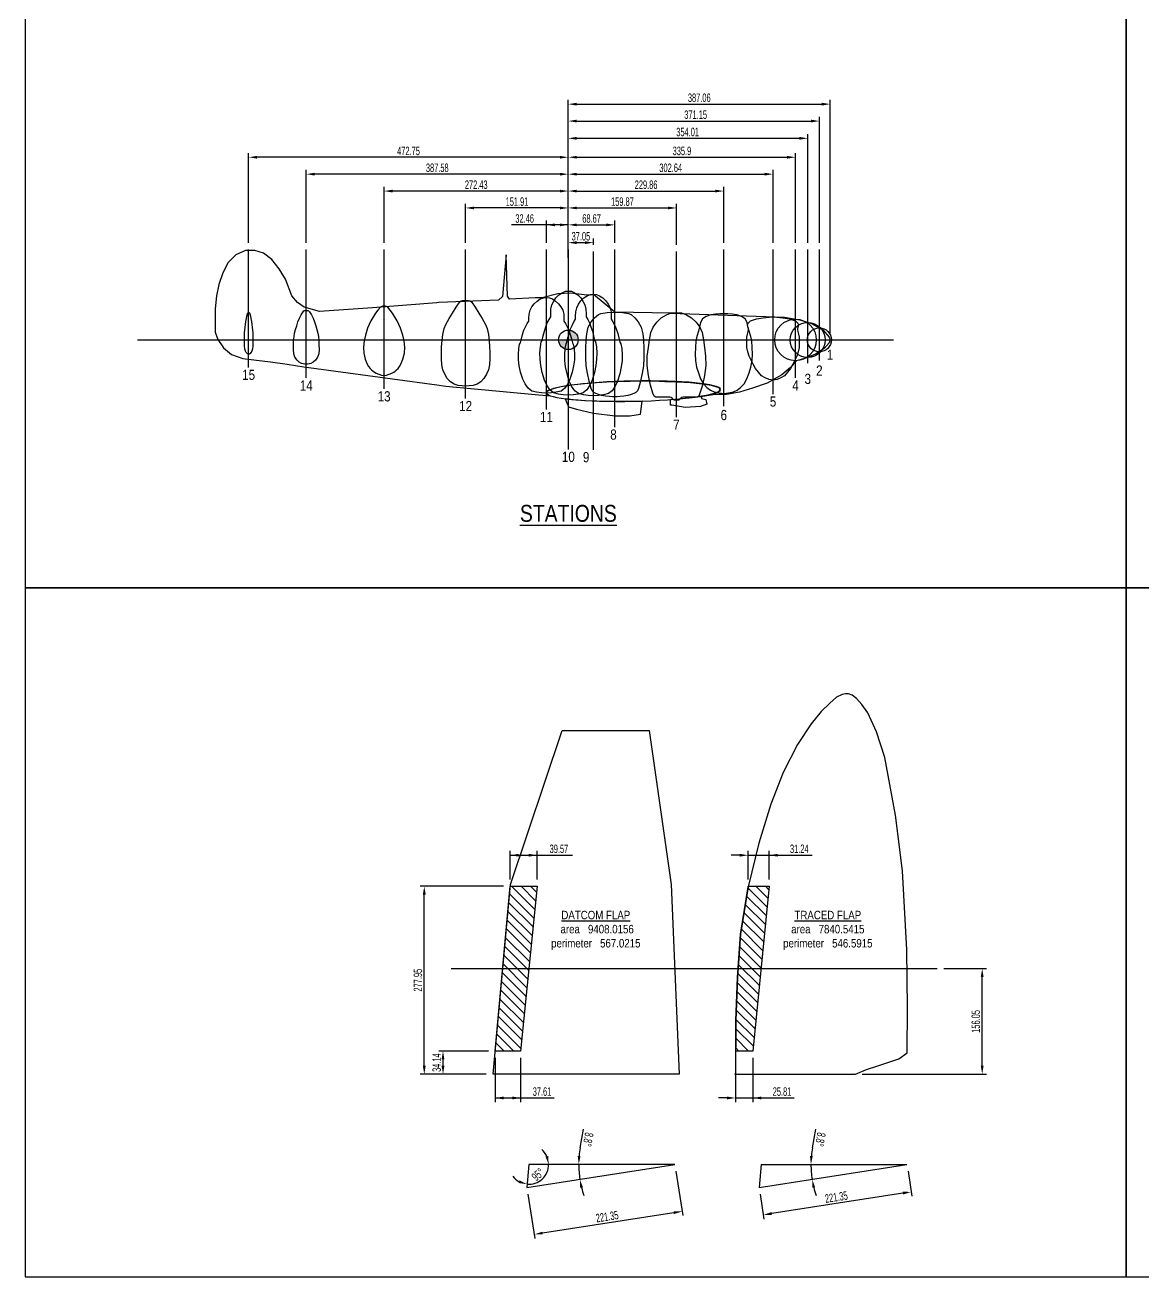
# Model space of a CAD drawing. Header units: centimetres. Extents: x -5325 to 32224, y -11540 to 14619.
# Drawn here: x 21526 to 23179, y 255 to 2107 of the extents above; entities that cross this region are included whole.
import ezdxf

# ---------------------------------------------------------------- set-up
doc = ezdxf.new("R2010")
doc.units = ezdxf.units.CM
doc.header["$PDMODE"] = 3
doc.header["$PDSIZE"] = -5
doc.layers.get('0').update_dxf_attribs({"color": 10})
doc.styles.add('SEACAD_arial_ttf', font='ARIALN.TTF')
doc.styles.get("Standard").update_dxf_attribs({"font": 'ARIALN.TTF', "width": 0.67})
doc.dimstyles.new('ISO-25', dxfattribs={"dimscale": 5, "dimtxt": 2.5, "dimasz": 2.5, "dimexe": 1.25, "dimexo": 2, "dimtad": 1, "dimdsep": 46, "dimtxsty": 'Standard', "dimcen": 2.5, "dimadec": 0, "dimazin": 0, "dimtfac": 1, "dimtmove": 0, "dimatfit": 3, "dimfxl": 1, "dimarcsym": 0})

# ---------------------------------------------------------------- blocks, each defined once
blk = doc.blocks.new('A$C11176508')
at = {"color": 0}
blk.add_lwpolyline([(6314, 2228), (6105, 2233), (5952, 2236), (5796, 2234), (5642, 2231), (5478, 2223), (5335, 2213), (5175, 2197), (5175, 2197), (5223, 2313), (5344, 2348), (5596, 2409), (5914, 2447), (6133, 2447), (6288, 2423)], close=True, dxfattribs=at)
for points in [[(6737, 928), (6737, 928), (8417, 986), (8646, 1027), (8832, 1087), (8988, 1177), (9081, 1285), (9094, 1324), (9082, 1369), (9008, 1450), (8876, 1535), (8743, 1589), (8652, 1619), (8591, 1633), (8508, 1734), (8380, 1842), (8161, 1962), (7946, 2038), (7752, 2099), (7563, 2131), (7393, 2131), (7243, 2154), (7194, 2155), (7192, 2193), (7254, 2203), (7270, 2276), (7178, 2307), (6950, 2322), (6753, 2290), (6735, 2287), (6734, 2205), (6796, 2201), (6913, 2189), (7072, 2171), (7289, 2137), (7401, 2105), (7451, 2084), (7473, 2059), (7453, 2033), (7340, 1997), (7196, 1977), (7031, 1960), (6735, 1943), (6735, 1943), (6735, 1943)], [(3280, 1990), (3280, 1990), (3411, 2007), (4731, 2129), (4731, 2129)], [(4731, 2129), (4731, 2129), (4954, 2149), (4926, 2137), (4911, 2127), (4901, 2119), (4896, 2107), (4898, 2096), (4906, 2085), (4919, 2075), (4957, 2056), (5009, 2038), (5118, 2014), (5275, 1989), (5437, 1970), (5567, 1958), (5793, 1944), (5956, 1937), (6135, 1932), (6284, 1931), (6564, 1934), (6735, 1943), (6735, 1943)], [(1313, 1721), (1313, 1721), (3280, 1990), (3280, 1990)], [(1315, 841), (1315, 841), (1219, 773), (1134, 673), (1039, 424), (947, 273), (840, 133), (716, 39), (587, 0), (447, 2), (307, 64), (193, 178), (114, 334), (55, 505), (20, 674), (0, 865), (0, 1049), (1, 1210), (41, 1317), (124, 1439), (244, 1538), (409, 1598), (614, 1623), (818, 1649), (1067, 1683), (1313, 1721), (1313, 1721)], [(6743, 928), (6737, 928), (5910, 916), (5597, 654), (5554, 664), (5455, 655), (5261, 634), (5068, 642), (4838, 704), (4731, 704), (4731, 704)], [(3280, 774), (3280, 774), (2326, 848), (1541, 904), (1315, 841), (1315, 841)], [(4731, 704), (4731, 704), (4353, 721), (4322, 679), (4303, 67), (4247, 684), (4190, 734), (3307, 772), (3280, 774), (3280, 774)]]:
    blk.add_lwpolyline(points, dxfattribs=at)
blk.add_ellipse((6185, 2082), major_axis=(-1289, 24), ratio=0.116034, dxfattribs=at)
blk = doc.blocks.new('*D9')
at = {"color": 0, "lineweight": -2}
for p, q in [((22296.7, 1785.1), (22296.7, 1817.7)), ((22329.1, 1785.1), (22329.1, 1817.7)), ((22329.1, 1811.5), (22244.9, 1811.5)), ((22316.6, 1811.5), (22309.2, 1811.5))]:
    blk.add_line(p, q, dxfattribs=at)
at = {"color": 0}
for points in [[(22309.2, 1813.5), (22309.2, 1809.4), (22296.7, 1811.5)], [(22316.6, 1809.4), (22316.6, 1813.5), (22329.1, 1811.5)]]:
    blk.add_solid(points, dxfattribs=at)
at = {"layer": 'Defpoints', "color": 0}
for p in [(22296.7, 1811.5), (22296.7, 1775.1), (22329.1, 1775.1)]:
    blk.add_point(p, dxfattribs=at)
at = {"color": 0, "insert": (22264.5, 1820.8), "char_height": 12.5, "attachment_point": 5}
blk.add_mtext('32.46', dxfattribs=at)
blk = doc.blocks.new('*D10')
at = {"color": 0, "lineweight": -2}
for p, q in [((22177.2, 1785.1), (22177.2, 1842.7)), ((22316.6, 1836.5), (22189.7, 1836.5)), ((22329.1, 1785.1), (22329.1, 1842.7))]:
    blk.add_line(p, q, dxfattribs=at)
at = {"color": 0}
for points in [[(22189.7, 1838.5), (22189.7, 1834.4), (22177.2, 1836.5)], [(22316.6, 1834.4), (22316.6, 1838.5), (22329.1, 1836.5)]]:
    blk.add_solid(points, dxfattribs=at)
at = {"layer": 'Defpoints', "color": 0}
for p in [(22177.2, 1836.5), (22177.2, 1775.1), (22329.1, 1775.1)]:
    blk.add_point(p, dxfattribs=at)
at = {"color": 0, "insert": (22253.2, 1845.8), "char_height": 12.5, "attachment_point": 5}
blk.add_mtext('151.91', dxfattribs=at)
blk = doc.blocks.new('*D11')
at = {"color": 0, "lineweight": -2}
for p, q in [((22056.7, 1785.1), (22056.7, 1867.7)), ((22316.6, 1861.5), (22069.2, 1861.5)), ((22329.1, 1785.1), (22329.1, 1867.7))]:
    blk.add_line(p, q, dxfattribs=at)
at = {"color": 0}
for points in [[(22069.2, 1863.5), (22069.2, 1859.4), (22056.7, 1861.5)], [(22316.6, 1859.4), (22316.6, 1863.5), (22329.1, 1861.5)]]:
    blk.add_solid(points, dxfattribs=at)
at = {"layer": 'Defpoints', "color": 0}
for p in [(22056.7, 1861.5), (22056.7, 1775.1), (22329.1, 1775.1)]:
    blk.add_point(p, dxfattribs=at)
at = {"color": 0, "insert": (22192.9, 1870.8), "char_height": 12.5, "attachment_point": 5}
blk.add_mtext('272.43', dxfattribs=at)
blk = doc.blocks.new('*D12')
at = {"color": 0, "lineweight": -2}
for p, q in [((21941.6, 1785.1), (21941.6, 1892.7)), ((22329.1, 1785.1), (22329.1, 1892.7)), ((22316.6, 1886.5), (21954.1, 1886.5))]:
    blk.add_line(p, q, dxfattribs=at)
at = {"color": 0}
for points in [[(21954.1, 1888.5), (21954.1, 1884.4), (21941.6, 1886.5)], [(22316.6, 1884.4), (22316.6, 1888.5), (22329.1, 1886.5)]]:
    blk.add_solid(points, dxfattribs=at)
at = {"layer": 'Defpoints', "color": 0}
for p in [(21941.6, 1886.5), (21941.6, 1775.1), (22329.1, 1775.1)]:
    blk.add_point(p, dxfattribs=at)
at = {"color": 0, "insert": (22135.3, 1895.8), "char_height": 12.5, "attachment_point": 5}
blk.add_mtext('387.58', dxfattribs=at)
blk = doc.blocks.new('*D13')
at = {"color": 0, "lineweight": -2}
for p, q in [((22329.1, 1785.1), (22329.1, 1817.7)), ((22397.8, 1785.1), (22397.8, 1817.7)), ((22341.6, 1811.5), (22385.3, 1811.5))]:
    blk.add_line(p, q, dxfattribs=at)
at = {"color": 0}
for points in [[(22341.6, 1813.5), (22341.6, 1809.4), (22329.1, 1811.5)], [(22385.3, 1809.4), (22385.3, 1813.5), (22397.8, 1811.5)]]:
    blk.add_solid(points, dxfattribs=at)
at = {"layer": 'Defpoints', "color": 0}
for p in [(22397.8, 1811.5), (22329.1, 1775.1), (22397.8, 1775.1)]:
    blk.add_point(p, dxfattribs=at)
at = {"color": 0, "insert": (22363.5, 1820.8), "char_height": 12.5, "attachment_point": 5}
blk.add_mtext('68.67', dxfattribs=at)
blk = doc.blocks.new('*D14')
at = {"color": 0, "lineweight": -2}
for p, q in [((22329.1, 1785.1), (22329.1, 1842.7)), ((22341.6, 1836.5), (22476.5, 1836.5)), ((22489, 1782.1), (22489, 1842.7))]:
    blk.add_line(p, q, dxfattribs=at)
at = {"color": 0}
for points in [[(22341.6, 1838.5), (22341.6, 1834.4), (22329.1, 1836.5)], [(22476.5, 1834.4), (22476.5, 1838.5), (22489, 1836.5)]]:
    blk.add_solid(points, dxfattribs=at)
at = {"layer": 'Defpoints', "color": 0}
for p in [(22489, 1836.5), (22329.1, 1775.1), (22489, 1772.1)]:
    blk.add_point(p, dxfattribs=at)
at = {"color": 0, "insert": (22409.1, 1845.8), "char_height": 12.5, "attachment_point": 5}
blk.add_mtext('159.87', dxfattribs=at)
blk = doc.blocks.new('*D15')
at = {"color": 0, "lineweight": -2}
for p, q in [((22329.1, 1785.1), (22329.1, 1867.7)), ((22341.6, 1861.5), (22546.5, 1861.5)), ((22559, 1785.1), (22559, 1867.7))]:
    blk.add_line(p, q, dxfattribs=at)
at = {"color": 0}
for points in [[(22341.6, 1863.5), (22341.6, 1859.4), (22329.1, 1861.5)], [(22546.5, 1859.4), (22546.5, 1863.5), (22559, 1861.5)]]:
    blk.add_solid(points, dxfattribs=at)
at = {"layer": 'Defpoints', "color": 0}
for p in [(22559, 1861.5), (22329.1, 1775.1), (22559, 1775.1)]:
    blk.add_point(p, dxfattribs=at)
at = {"color": 0, "insert": (22444.1, 1870.8), "char_height": 12.5, "attachment_point": 5}
blk.add_mtext('229.86', dxfattribs=at)
blk = doc.blocks.new('*D16')
at = {"color": 0, "lineweight": -2}
for p, q in [((22329.1, 1785.1), (22329.1, 1892.7)), ((22631.8, 1785.1), (22631.8, 1892.7)), ((22341.6, 1886.5), (22619.3, 1886.5))]:
    blk.add_line(p, q, dxfattribs=at)
at = {"color": 0}
for points in [[(22341.6, 1888.5), (22341.6, 1884.4), (22329.1, 1886.5)], [(22619.3, 1884.4), (22619.3, 1888.5), (22631.8, 1886.5)]]:
    blk.add_solid(points, dxfattribs=at)
at = {"layer": 'Defpoints', "color": 0}
for p in [(22631.8, 1886.5), (22329.1, 1775.1), (22631.8, 1775.1)]:
    blk.add_point(p, dxfattribs=at)
at = {"color": 0, "insert": (22480.5, 1895.8), "char_height": 12.5, "attachment_point": 5}
blk.add_mtext('302.64', dxfattribs=at)
blk = doc.blocks.new('*D17')
at = {"color": 0, "lineweight": -2}
for p, q in [((22329.1, 1785.1), (22329.1, 1917.7)), ((22341.6, 1911.5), (22652.5, 1911.5)), ((22665, 1785.1), (22665, 1917.7))]:
    blk.add_line(p, q, dxfattribs=at)
at = {"color": 0}
for points in [[(22341.6, 1913.5), (22341.6, 1909.4), (22329.1, 1911.5)], [(22652.5, 1909.4), (22652.5, 1913.5), (22665, 1911.5)]]:
    blk.add_solid(points, dxfattribs=at)
at = {"layer": 'Defpoints', "color": 0}
for p in [(22665, 1911.5), (22329.1, 1775.1), (22665, 1775.1)]:
    blk.add_point(p, dxfattribs=at)
at = {"color": 0, "insert": (22497.1, 1920.8), "char_height": 12.5, "attachment_point": 5}
blk.add_mtext('335.9', dxfattribs=at)
blk = doc.blocks.new('*D94')
at = {"color": 0, "lineweight": -2}
for p, q in [((22329.1, 1762.6), (22329.1, 1945.7)), ((22683.2, 1785.1), (22683.2, 1945.7)), ((22341.6, 1939.5), (22670.7, 1939.5))]:
    blk.add_line(p, q, dxfattribs=at)
at = {"color": 0}
for points in [[(22341.6, 1941.6), (22341.6, 1937.4), (22329.1, 1939.5)], [(22670.7, 1937.4), (22670.7, 1941.6), (22683.2, 1939.5)]]:
    blk.add_solid(points, dxfattribs=at)
at = {"layer": 'Defpoints', "color": 0}
for p in [(22683.2, 1939.5), (22683.2, 1775.1), (22329.1, 1752.6)]:
    blk.add_point(p, dxfattribs=at)
at = {"color": 0, "insert": (22505.5, 1948.8), "char_height": 12.5, "attachment_point": 5}
blk.add_mtext('354.01', dxfattribs=at)
blk = doc.blocks.new('*D95')
at = {"color": 0, "lineweight": -2}
for p, q in [((22329.1, 1762.6), (22329.1, 1971.2)), ((22341.6, 1965), (22687.8, 1965)), ((22700.3, 1785.1), (22700.3, 1971.2))]:
    blk.add_line(p, q, dxfattribs=at)
at = {"color": 0}
for points in [[(22341.6, 1967.1), (22341.6, 1962.9), (22329.1, 1965)], [(22687.8, 1962.9), (22687.8, 1967.1), (22700.3, 1965)]]:
    blk.add_solid(points, dxfattribs=at)
at = {"layer": 'Defpoints', "color": 0}
for p in [(22700.3, 1965), (22700.3, 1775.1), (22329.1, 1752.6)]:
    blk.add_point(p, dxfattribs=at)
at = {"color": 0, "insert": (22517.4, 1974.4), "char_height": 12.5, "attachment_point": 5}
blk.add_mtext('371.15', dxfattribs=at)
blk = doc.blocks.new('*D96')
at = {"color": 0, "lineweight": -2}
for p, q in [((22329.1, 1787.6), (22329.1, 1996.2)), ((22341.6, 1990), (22703.7, 1990)), ((22716.2, 1651.4), (22716.2, 1996.2))]:
    blk.add_line(p, q, dxfattribs=at)
at = {"color": 0}
for points in [[(22341.6, 1992.1), (22341.6, 1987.9), (22329.1, 1990)], [(22703.7, 1987.9), (22703.7, 1992.1), (22716.2, 1990)]]:
    blk.add_solid(points, dxfattribs=at)
at = {"layer": 'Defpoints', "color": 0}
for p in [(22716.2, 1990), (22329.1, 1777.6), (22716.2, 1641.4)]:
    blk.add_point(p, dxfattribs=at)
at = {"color": 0, "insert": (22522.7, 1999.4), "char_height": 12.5, "attachment_point": 5}
blk.add_mtext('387.06', dxfattribs=at)
blk = doc.blocks.new('A$C1EFC11E9')
at = {"color": 6}
blk.add_lwpolyline([(0, -60), (-5.9, -59.1), (-11.8, -56.9), (-17, -53.5), (-21.6, -48.2), (-25.7, -42.4), (-29.4, -36), (-32.4, -29.8), (-35.1, -23.5), (-37.2, -16.9), (-38.5, -10.4), (-38.9, -3), (-38.9, 1.6), (-38.5, 5.4), (-37.8, 10.1), (-36.8, 14.2), (-36.3, 17.1), (-36.2, 18.5), (-36.5, 20.1), (-37.3, 22.1), (-37.5, 24.2), (-36.5, 26.6), (-35.2, 28.5), (-33.3, 30.2), (-24.4, 33.2), (-14.7, 35.1), (-5.8, 36), (0, 36.2), (5.8, 36), (14.7, 35.1), (24.4, 33.2), (33.3, 30.2), (35.2, 28.5), (36.5, 26.6), (37.5, 24.2), (37.3, 22.1), (36.5, 20.1), (36.2, 18.5), (36.3, 17.1), (36.8, 14.2), (37.8, 10.1), (38.5, 5.4), (38.9, 1.6), (38.9, -3), (38.5, -10.4), (37.2, -16.9), (35.1, -23.5), (32.4, -29.8), (29.4, -36), (25.7, -42.4), (21.6, -48.2), (17, -53.5), (11.8, -56.9), (5.9, -59.1)], close=True, dxfattribs=at)
blk = doc.blocks.new('A$C03077B62')
at = {"color": 6}
blk.add_lwpolyline([(0, -83.4), (7.8, -82.4), (16, -80.7), (22, -78), (27.7, -74), (33.3, -68), (38.1, -59.9), (41.8, -50.7), (44.6, -41.3), (46.7, -30.9), (47.1, -20.4), (46.6, -10.1), (45.8, 0.7), (44.2, 7.7), (41.8, 15.9), (39.7, 22.8), (38.2, 29.8), (34.9, 35.7), (28.9, 39.5), (21.2, 42), (13.8, 43.4), (6.6, 43.6), (0, 43.8), (-6.6, 43.6), (-13.8, 43.4), (-21.2, 42), (-28.9, 39.5), (-34.9, 35.7), (-38.2, 29.8), (-39.7, 22.8), (-41.8, 15.9), (-44.2, 7.7), (-45.8, 0.7), (-46.6, -10.1), (-47.1, -20.4), (-46.7, -30.9), (-44.6, -41.3), (-41.8, -50.7), (-38.1, -59.9), (-33.3, -68), (-27.7, -74), (-22, -78), (-16, -80.7), (-7.8, -82.4)], close=True, dxfattribs=at)
blk = doc.blocks.new('A$C72A71C12')
at = {"color": 6}
blk.add_lwpolyline([(0, -85.7), (-8.3, -85.3), (-16.1, -84.4), (-24, -82.3), (-30.1, -77.9), (-35.1, -70.7), (-38.7, -63), (-42.4, -51.5), (-44.6, -40.8), (-46, -31.2), (-46.1, -22.2), (-45.5, -12.7), (-44, -5.3), (-42.7, -3), (-41, 3.7), (-39, 10.7), (-36.8, 17.6), (-34.4, 23.2), (-31.4, 28.6), (-28.7, 32.6), (-28.7, 37.2), (-28.4, 44.1), (-26.9, 50.4), (-23.8, 56), (-20.1, 61), (-15.2, 65.5), (-10, 68.9), (-4.9, 71), (0, 71.4), (4.9, 71), (10, 68.9), (15.2, 65.5), (20.1, 61), (23.8, 56), (26.9, 50.4), (28.4, 44.1), (28.7, 37.2), (28.7, 32.6), (31.4, 28.6), (34.4, 23.2), (36.8, 17.6), (39, 10.7), (41, 3.7), (42.7, -3), (44, -5.3), (45.5, -12.7), (46.1, -22.2), (46, -31.2), (44.6, -40.8), (42.4, -51.5), (38.7, -63), (35.1, -70.7), (30.1, -77.9), (24, -82.3), (16.1, -84.4), (8.3, -85.3)], close=True, dxfattribs=at)
blk = doc.blocks.new('A$C7CA45497')
at = {"color": 6}
blk.add_lwpolyline([(0, -81), (-6.9, -80.5), (-14.6, -79.5), (-22.2, -77.5), (-29.5, -73.6), (-35.6, -68), (-40.7, -60.9), (-44.4, -53.6), (-46.4, -45.1), (-47, -34.5), (-47, -24.3), (-46.6, -15), (-45.7, -4.5), (-44.3, 5.6), (-41.9, 15.3), (-38.8, 22.2), (-32.2, 32.1), (-25.6, 41.3), (-18.5, 51.1), (-11.5, 59.9), (-8.6, 61.9), (-5.9, 62.4), (0, 62.6), (5.9, 62.4), (8.6, 61.9), (11.5, 59.9), (18.5, 51.1), (25.6, 41.3), (32.2, 32.1), (38.8, 22.2), (41.9, 15.3), (44.3, 5.6), (45.7, -4.5), (46.6, -15), (47, -24.3), (47, -34.5), (46.4, -45.1), (44.4, -53.6), (40.7, -60.9), (35.6, -68), (29.5, -73.6), (22.2, -77.5), (14.6, -79.5), (6.9, -80.5)], close=True, dxfattribs=at)
blk = doc.blocks.new('A$C10A62710')
at = {"color": 6}
blk.add_lwpolyline([(0, -69), (4.7, -68.4), (9.6, -67.1), (14.4, -65.2), (17.9, -63.1), (20.5, -61.3), (23.2, -59.1), (25.8, -56.4), (28.6, -52.8), (31.1, -48.3), (34.9, -39.2), (37.4, -28.2), (38.2, -16.8), (36.8, -5.2), (34.6, 5.4), (30.5, 17.9), (24.4, 31.6), (15.7, 46.1), (11.3, 51.4), (6.6, 57.2), (4.5, 58.3), (2.2, 58.7), (0, 58.8), (-2.2, 58.7), (-4.5, 58.3), (-6.6, 57.2), (-11.3, 51.4), (-15.7, 46.1), (-24.4, 31.6), (-30.5, 17.9), (-34.6, 5.4), (-36.8, -5.2), (-38.2, -16.8), (-37.4, -28.2), (-34.9, -39.2), (-31.1, -48.3), (-28.6, -52.8), (-25.8, -56.4), (-23.2, -59.1), (-20.5, -61.3), (-17.9, -63.1), (-14.4, -65.2), (-9.6, -67.1), (-4.7, -68.4)], close=True, dxfattribs=at)
blk = doc.blocks.new('A$C07835947')
at = {"color": 1}
blk.add_blockref('A$C10A62710', (0, 0), dxfattribs=at)
blk = doc.blocks.new('A$C70EE5AFA')
at = {"color": 6}
blk.add_lwpolyline([(-0.1, -48.8), (-2.3, -48.8), (-5.1, -48.3), (-7.6, -47.5), (-11.4, -45.2), (-15, -42.1), (-18.7, -36.9), (-20.5, -31), (-21, -23.7), (-20.9, -14.8), (-20.7, -8), (-19.9, -1.1), (-19.1, 4.8), (-17.6, 10.8), (-15.6, 17.3), (-13.7, 23.9), (-11.2, 30.5), (-8.4, 35.8), (-5.2, 41.1), (-3.8, 42.8), (-2.7, 43.5), (0, 43.8), (2.7, 43.5), (3.8, 42.8), (5.2, 41.1), (8.4, 35.8), (11.2, 30.5), (13.7, 23.9), (15.6, 17.3), (17.6, 10.8), (19.1, 4.8), (19.9, -1.1), (20.7, -8), (20.9, -14.8), (21, -23.7), (20.5, -31), (18.7, -36.9), (15, -42.1), (11.4, -45.2), (7.6, -47.5), (5.1, -48.3), (2.3, -48.8), (0.1, -48.8)], close=True, dxfattribs=at)
blk = doc.blocks.new('A$C155C0ABB')
at = {"color": 6}
blk.add_lwpolyline([(0, -86), (-1.9, -85.8), (-3.5, -85.5), (-5, -84.7), (-6.7, -82.9), (-8.6, -81.6), (-10.7, -81.2), (-22.8, -81.3), (-32.6, -81.3), (-35.7, -79.7), (-37.4, -75.1), (-41.4, -63.6), (-44.4, -49.1), (-46.6, -34.5), (-46.4, -20.4), (-44.7, -8), (-42.9, 3.5), (-40.7, 14.3), (-37.1, 22.1), (-31.2, 29.9), (-24.1, 35.9), (-16.1, 40.6), (-8.2, 43.4), (0, 43.8), (8.2, 43.4), (16.1, 40.6), (24.1, 35.9), (31.2, 29.9), (37.1, 22.1), (40.7, 14.3), (42.9, 3.5), (44.7, -8), (46.4, -20.4), (46.6, -34.5), (44.4, -49.1), (41.4, -63.6), (37.4, -75.1), (35.7, -79.7), (32.6, -81.3), (22.8, -81.3), (10.7, -81.2), (8.6, -81.6), (6.7, -82.9), (5, -84.7), (3.5, -85.5), (1.9, -85.8)], close=True, dxfattribs=at)
blk = doc.blocks.new('*D117')
at = {"color": 0, "lineweight": -2}
for p, q in [((22329.1, 1782.1), (22329.1, 1791.4)), ((22341.6, 1785.2), (22353.7, 1785.2)), ((22366.2, 1782.1), (22366.2, 1791.4))]:
    blk.add_line(p, q, dxfattribs=at)
at = {"color": 0}
for points in [[(22341.6, 1787.3), (22341.6, 1783.1), (22329.1, 1785.2)], [(22353.7, 1783.1), (22353.7, 1787.3), (22366.2, 1785.2)]]:
    blk.add_solid(points, dxfattribs=at)
at = {"layer": 'Defpoints', "color": 0}
for p in [(22366.2, 1785.2), (22329.1, 1772.1), (22366.2, 1772.1)]:
    blk.add_point(p, dxfattribs=at)
at = {"color": 0, "insert": (22347.7, 1794.6), "char_height": 12.5, "attachment_point": 5}
blk.add_mtext('37.05', dxfattribs=at)
blk = doc.blocks.new('*D125')
at = {"color": 0, "lineweight": -2}
for p, q in [((21856.4, 1785.1), (21856.4, 1917.7)), ((22316.6, 1911.5), (21868.9, 1911.5)), ((22329.1, 1809.3), (22329.1, 1917.7))]:
    blk.add_line(p, q, dxfattribs=at)
at = {"color": 0}
for points in [[(21868.9, 1913.5), (21868.9, 1909.4), (21856.4, 1911.5)], [(22316.6, 1909.4), (22316.6, 1913.5), (22329.1, 1911.5)]]:
    blk.add_solid(points, dxfattribs=at)
at = {"layer": 'Defpoints', "color": 0}
for p in [(21856.4, 1911.5), (22329.1, 1799.3), (21856.4, 1775.1)]:
    blk.add_point(p, dxfattribs=at)
at = {"color": 0, "insert": (22092.8, 1920.8), "char_height": 12.5, "attachment_point": 5}
blk.add_mtext('472.75', dxfattribs=at)
blk = doc.blocks.new('*D141')
at = {"color": 0, "lineweight": -2}
for p, q in [((22221, 579.6), (22221, 513.9)), ((22258.6, 579.6), (22258.6, 513.9)), ((22221, 520.2), (22308.3, 520.2)), ((22233.5, 520.2), (22246.1, 520.2))]:
    blk.add_line(p, q, dxfattribs=at)
at = {"color": 0}
for points in [[(22233.5, 522.3), (22233.5, 518.1), (22221, 520.2)], [(22246.1, 518.1), (22246.1, 522.3), (22258.6, 520.2)]]:
    blk.add_solid(points, dxfattribs=at)
at = {"layer": 'Defpoints', "color": 0}
for p in [(22221, 589.6), (22258.6, 589.6), (22258.6, 520.2)]:
    blk.add_point(p, dxfattribs=at)
at = {"color": 0, "insert": (22290.2, 529.6), "char_height": 12.5, "attachment_point": 5}
blk.add_mtext('37.61', dxfattribs=at)
blk = doc.blocks.new('*D142')
at = {"color": 0, "lineweight": -2}
for p, q in [((22211, 589.6), (22137.5, 589.6)), ((22143.8, 567.9), (22143.8, 577.1)), ((22207.8, 555.4), (22137.5, 555.4))]:
    blk.add_line(p, q, dxfattribs=at)
at = {"color": 0}
for points in [[(22145.9, 577.1), (22141.7, 577.1), (22143.8, 589.6)], [(22141.7, 567.9), (22145.9, 567.9), (22143.8, 555.4)]]:
    blk.add_solid(points, dxfattribs=at)
at = {"layer": 'Defpoints', "color": 0}
for p in [(22143.8, 589.6), (22221, 589.6), (22217.8, 555.4)]:
    blk.add_point(p, dxfattribs=at)
at = {"color": 0, "insert": (22134.4, 572.5), "char_height": 12.5, "attachment_point": 5, "rotation": 90}
blk.add_mtext('34.14', dxfattribs=at)
blk = doc.blocks.new('*D143')
at = {"color": 0, "lineweight": -2}
for p, q in [((22233.3, 833.4), (22109.8, 833.4)), ((22116.1, 567.9), (22116.1, 820.9)), ((22207.8, 555.4), (22109.8, 555.4))]:
    blk.add_line(p, q, dxfattribs=at)
at = {"color": 0}
for points in [[(22118.2, 820.9), (22114, 820.9), (22116.1, 833.4)], [(22114, 567.9), (22118.2, 567.9), (22116.1, 555.4)]]:
    blk.add_solid(points, dxfattribs=at)
at = {"layer": 'Defpoints', "color": 0}
for p in [(22116.1, 833.4), (22243.3, 833.4), (22217.8, 555.4)]:
    blk.add_point(p, dxfattribs=at)
at = {"color": 0, "insert": (22106.7, 694.4), "char_height": 12.5, "attachment_point": 5, "rotation": 90}
blk.add_mtext('277.95', dxfattribs=at)
blk = doc.blocks.new('*D144')
at = {"color": 0, "lineweight": -2}
for p, q in [((22243.3, 843.4), (22243.3, 885.5)), ((22243.3, 879.2), (22335.1, 879.2)), ((22255.8, 879.2), (22270.4, 879.2)), ((22282.9, 843.4), (22282.9, 885.5))]:
    blk.add_line(p, q, dxfattribs=at)
at = {"color": 0}
for points in [[(22255.8, 881.3), (22255.8, 877.1), (22243.3, 879.2)], [(22270.4, 877.1), (22270.4, 881.3), (22282.9, 879.2)]]:
    blk.add_solid(points, dxfattribs=at)
at = {"layer": 'Defpoints', "color": 0}
for p in [(22282.9, 879.2), (22243.3, 833.4), (22282.9, 833.4)]:
    blk.add_point(p, dxfattribs=at)
at = {"color": 0, "insert": (22315.2, 888.6), "char_height": 12.5, "attachment_point": 5}
blk.add_mtext('39.57', dxfattribs=at)
blk = doc.blocks.new('*D145')
at = {"color": 0, "lineweight": -2}
for p, q in [((22582.5, 879.2), (22570, 879.2)), ((22595, 843.4), (22595, 885.5)), ((22595, 879.2), (22689.9, 879.2)), ((22595, 879.2), (22626.3, 879.2)), ((22626.3, 843.4), (22626.3, 885.5)), ((22638.8, 879.2), (22651.3, 879.2))]:
    blk.add_line(p, q, dxfattribs=at)
at = {"color": 0}
for points in [[(22582.5, 877.1), (22582.5, 881.3), (22595, 879.2)], [(22638.8, 881.3), (22638.8, 877.1), (22626.3, 879.2)]]:
    blk.add_solid(points, dxfattribs=at)
at = {"layer": 'Defpoints', "color": 0}
for p in [(22626.3, 879.2), (22595, 833.4), (22626.3, 833.4)]:
    blk.add_point(p, dxfattribs=at)
at = {"color": 0, "insert": (22670.6, 888.6), "char_height": 12.5, "attachment_point": 5}
blk.add_mtext('31.24', dxfattribs=at)
blk = doc.blocks.new('*D146')
at = {"color": 0, "lineweight": -2}
for p, q in [((22576.2, 579.6), (22576.2, 513.9)), ((22602, 579.6), (22602, 513.9)), ((22563.7, 520.2), (22551.2, 520.2)), ((22576.2, 520.2), (22663.2, 520.2)), ((22576.2, 520.2), (22602, 520.2)), ((22614.5, 520.2), (22627, 520.2))]:
    blk.add_line(p, q, dxfattribs=at)
at = {"color": 0}
for points in [[(22563.7, 518.1), (22563.7, 522.3), (22576.2, 520.2)], [(22614.5, 522.3), (22614.5, 518.1), (22602, 520.2)]]:
    blk.add_solid(points, dxfattribs=at)
at = {"layer": 'Defpoints', "color": 0}
for p in [(22576.2, 589.6), (22602, 589.6), (22602, 520.2)]:
    blk.add_point(p, dxfattribs=at)
at = {"color": 0, "insert": (22645.1, 529.6), "char_height": 12.5, "attachment_point": 5}
blk.add_mtext('25.81', dxfattribs=at)
blk = doc.blocks.new('*D147')
at = {"color": 0, "lineweight": -2}
for p, q in [((22831.4, 411.9), (22837.1, 375.2)), ((22612.7, 377.9), (22618.4, 341.2)), ((22823.8, 379.4), (22629.8, 349.3))]:
    blk.add_line(p, q, dxfattribs=at)
at = {"color": 0}
for points in [[(22824.1, 377.4), (22823.5, 381.5), (22836.2, 381.3)], [(22629.5, 351.3), (22630.1, 347.2), (22617.4, 347.4)]]:
    blk.add_solid(points, dxfattribs=at)
at = {"layer": 'Defpoints', "color": 0}
for p in [(22829.9, 421.8), (22611.2, 387.8), (22617.4, 347.4)]:
    blk.add_point(p, dxfattribs=at)
at = {"color": 0, "insert": (22725.4, 373.6), "char_height": 12.5, "attachment_point": 5, "rotation": 8.8325}
blk.add_mtext('221.35', dxfattribs=at)
blk = doc.blocks.new('*D148')
at = {"color": 0, "lineweight": -2}
for p, q in [((22488, 411.9), (22498.2, 346.2)), ((22269.3, 377.9), (22279.5, 312.2)), ((22484.9, 350.5), (22290.9, 320.3))]:
    blk.add_line(p, q, dxfattribs=at)
at = {"color": 0}
for points in [[(22485.2, 348.4), (22484.6, 352.5), (22497.3, 352.4)], [(22290.6, 322.4), (22291.2, 318.3), (22278.5, 318.4)]]:
    blk.add_solid(points, dxfattribs=at)
at = {"layer": 'Defpoints', "color": 0}
for p in [(22486.5, 421.8), (22267.8, 387.8), (22278.5, 318.4)]:
    blk.add_point(p, dxfattribs=at)
at = {"color": 0, "insert": (22386.5, 344.7), "char_height": 12.5, "attachment_point": 5, "rotation": 8.8325}
blk.add_mtext('221.35', dxfattribs=at)
blk = doc.blocks.new('*D149')
at = {"color": 0, "lineweight": -2}
blk.add_line((22690.1, 446.7), (22695, 474), dxfattribs=at)
for start, end in [(169.9085, 174.9542), (180, 188.8325), (193.8783, 198.924)]:
    blk.add_arc((22829.9, 421.8), 142, start, end, dxfattribs=at)
at = {"color": 0}
for points in [[(22686.4, 434.4), (22690.5, 434.2), (22687.9, 421.8)], [(22694.1, 388.1), (22690, 387.3), (22689.6, 400)]]:
    blk.add_solid(points, dxfattribs=at)
at = {"layer": 'Defpoints', "color": 0}
for p in [(22614.1, 421.8), (22829.9, 421.8), (22829.9, 421.8), (22688.6, 407.2), (22611.2, 387.8)]:
    blk.add_point(p, dxfattribs=at)
at = {"color": 0, "insert": (22701.7, 458.7), "char_height": 12.5, "attachment_point": 5, "rotation": 259.9085}
blk.add_mtext('8.8%%d', dxfattribs=at)
blk = doc.blocks.new('*D150')
at = {"color": 0, "lineweight": -2}
blk.add_line((22346.7, 446.7), (22351.6, 474), dxfattribs=at)
for start, end in [(169.9085, 174.9542), (180, 188.8325), (193.8783, 198.924)]:
    blk.add_arc((22486.5, 421.8), 142, start, end, dxfattribs=at)
at = {"color": 0}
for points in [[(22343, 434.4), (22347.1, 434.2), (22344.5, 421.8)], [(22350.7, 388.1), (22346.6, 387.3), (22346.2, 400)]]:
    blk.add_solid(points, dxfattribs=at)
at = {"layer": 'Defpoints', "color": 0}
for p in [(22270.7, 421.8), (22486.5, 421.8), (22486.5, 421.8), (22345.2, 407.2), (22267.8, 387.8)]:
    blk.add_point(p, dxfattribs=at)
at = {"color": 0, "insert": (22358.3, 458.7), "char_height": 12.5, "attachment_point": 5, "rotation": 259.9085}
blk.add_mtext('8.8%%d', dxfattribs=at)
blk = doc.blocks.new('*D310')
at = {"color": 0, "lineweight": -2}
for p, q in [((22884.3, 711.5), (22947.4, 711.5)), ((22941.1, 567.9), (22941.1, 699)), ((22763.6, 555.4), (22947.4, 555.4))]:
    blk.add_line(p, q, dxfattribs=at)
at = {"color": 0}
for points in [[(22943.2, 699), (22939, 699), (22941.1, 711.5)], [(22939, 567.9), (22943.2, 567.9), (22941.1, 555.4)]]:
    blk.add_solid(points, dxfattribs=at)
at = {"layer": 'Defpoints', "color": 0}
for p in [(22874.3, 711.5), (22941.1, 711.5), (22753.6, 555.4)]:
    blk.add_point(p, dxfattribs=at)
at = {"color": 0, "insert": (22931.7, 633.4), "char_height": 12.5, "attachment_point": 5, "rotation": 90}
blk.add_mtext('156.05', dxfattribs=at)
blk = doc.blocks.new('*D533')
at = {"color": 0, "lineweight": -2}
for start, end in [(24.654, 49.3079), (265, 360), (215.6921, 240.346)]:
    blk.add_arc((22270.7, 421.8), 29.3, start, end, dxfattribs=at)
at = {"color": 0}
for points in [[(22295.3, 433.6), (22299.4, 434.4), (22300, 421.8)], [(22255.6, 394.4), (22256.9, 398.3), (22268.2, 392.6)]]:
    blk.add_solid(points, dxfattribs=at)
at = {"layer": 'Defpoints', "color": 0}
for p in [(22270.7, 421.8), (22270.7, 421.8), (22486.5, 421.8), (22283.9, 395.6), (22267.8, 387.8)]:
    blk.add_point(p, dxfattribs=at)
at = {"color": 0, "insert": (22284.2, 407.1), "char_height": 12.5, "attachment_point": 5, "rotation": 42.5}
blk.add_mtext('95%%d', dxfattribs=at)

msp = doc.modelspace()

# ---------------------------------------------------------------- hatches: boundary and pattern name
h = msp.add_hatch(color=1)
h.paths.add_polyline_path([(22329.137, 1655.988), (22329.137, 1641.377), (22343.587, 1641.377, 0.41744911)])
h.paths.add_polyline_path([(22329.137, 1641.377), (22314.687, 1641.377, 0.4109854), (22329.137, 1627.085)])
h = msp.add_hatch()
h.set_pattern_fill('_USER', color=1, scale=10, angle=315, style=0, pattern_type=0)
h.set_pattern_definition([(315, (19018.21, -3703.857), (7.071068, 7.071068), [])])
h.paths.add_polyline_path([(22258.578, 589.565), (22220.973, 589.565), (22243.303, 833.374), (22282.872, 833.374)])
h = msp.add_hatch()
h.set_pattern_fill('_USER', color=1, scale=10, angle=315, style=0, pattern_type=0)
h.set_pattern_definition([(315, (19011.797, -3703.857), (7.071068, 7.071068), [])])
h.paths.add_polyline_path([(22626.272, 833.374), (22595.032, 833.374), (22594.825, 832.529), (22583.778, 762.51), (22579.042, 698.398), (22576.937, 634.697), (22576.554, 589.565), (22601.978, 589.565)])

# ---------------------------------------------------------------- linework, layer by layer
at = {"color": 6}
for p, q in [((21856.388, 1600.688), (21856.388, 1775.118)), ((21941.558, 1585.039), (21941.558, 1775.118)), ((22056.703, 1568.862), (22056.703, 1775.118)), ((22177.222, 1554.707), (22177.222, 1775.118)), ((22296.674, 1538.53), (22296.674, 1775.118)), ((22329.137, 1527.24), (22329.137, 1772.103)), ((22366.187, 1478.904), (22366.187, 1772.103)), ((22489.011, 1527.24), (22489.011, 1772.103)), ((22558.994, 1543.338), (22558.994, 1775.118)), ((22631.775, 1561.172), (22631.775, 1775.118)), ((22665.034, 1585.124), (22665.034, 1775.118)), ((22683.151, 1606.796), (22683.151, 1775.118)), ((22700.289, 1610.845), (22700.289, 1775.118))]:
    msp.add_line(p, q, dxfattribs=at)
at = {"color": 5}
msp.add_line((22329.137, 1479.397), (22329.137, 1775.118), dxfattribs=at)
at = {"color": 1}
for p, q in [((22397.805, 1512.27), (22397.805, 1775.118)), ((21692.033, 1641.377), (22810.148, 1641.377)), ((22270.725, 421.783), (22267.752, 387.796)), ((22614.125, 421.783), (22611.151, 387.796))]:
    msp.add_line(p, q, dxfattribs=at)
at = {"color": 3}
msp.add_line((22156.096, 711.469), (22874.299, 711.469), dxfattribs=at)
at = {"color": 253}
for p, q in [((22267.752, 387.796), (22486.477, 421.783)), ((22611.151, 387.796), (22829.876, 421.783))]:
    msp.add_line(p, q, dxfattribs=at)
at = {"color": 7}
for p, q in [((22486.477, 421.783), (22270.725, 421.783)), ((22614.125, 421.783), (22829.876, 421.783))]:
    msp.add_line(p, q, dxfattribs=at)
at = {"color": 1}
for points in [[(21525.761, 1274.854), (23154.136, 1274.854), (23154.136, 2294.225), (21525.761, 2294.225)], [(23154.136, 1274.854), (24782.511, 1274.854), (24782.511, 2294.225), (23154.136, 2294.225)], [(21525.761, 255.482), (23154.136, 255.482), (23154.136, 1274.854), (21525.761, 1274.854)], [(23154.136, 255.482), (24782.511, 255.482), (24782.511, 1274.854), (23154.136, 1274.854)], [(22258.578, 589.565), (22220.973, 589.565), (22243.303, 833.374), (22282.872, 833.374)], [(22576.554, 589.565), (22576.937, 634.697), (22579.042, 698.398), (22583.778, 762.51), (22594.825, 832.529), (22595.032, 833.374), (22626.272, 833.374), (22601.978, 589.565)]]:
    msp.add_lwpolyline(points, close=True, dxfattribs=at)
at = {"color": 6}
msp.add_lwpolyline([(22397.805, 1682.128), (22409.144, 1681.718), (22418.317, 1680.54), (22421.908, 1678.772), (22427.563, 1674.099), (22432.559, 1668.033), (22436.989, 1660.178), (22439.062, 1650.335), (22440.099, 1641.286), (22440.804, 1628.577), (22440.804, 1614.206), (22440.093, 1602.958), (22438.387, 1592.215), (22435.882, 1580.104), (22432.674, 1569.706), (22431.295, 1566.117), (22428.904, 1563.789), (22425.778, 1561.849), (22422.1, 1560.491), (22417.226, 1559.23), (22411.341, 1558.163), (22405.64, 1557.484), (22401.218, 1557.269), (22397.805, 1557.269), (22394.393, 1557.269), (22389.971, 1557.484), (22384.27, 1558.163), (22378.385, 1559.23), (22373.511, 1560.491), (22369.833, 1561.849), (22366.707, 1563.789), (22364.316, 1566.117), (22362.937, 1569.706), (22359.729, 1580.104), (22357.224, 1592.215), (22355.517, 1602.958), (22354.807, 1614.206), (22354.807, 1628.577), (22355.512, 1641.286), (22356.548, 1650.335), (22358.622, 1660.178), (22363.052, 1668.033), (22368.047, 1674.099), (22373.703, 1678.772), (22377.294, 1680.54), (22386.467, 1681.718)], close=True, dxfattribs=at)
at = {"color": 253}
for points in [[(22830.334, 586.928), (22830.482, 653.674), (22829.587, 739.076), (22823.291, 856.132), (22813.116, 938.342), (22797.182, 1023.65), (22784.878, 1061.858), (22771.79, 1089.969), (22762.977, 1101.996), (22755.248, 1111.192), (22748.984, 1115.711), (22743.23, 1117.752), (22739.035, 1118.116), (22733.864, 1117.096), (22725.488, 1113.087), (22715.617, 1104.263), (22702.872, 1091.872), (22688.193, 1073.378), (22668.066, 1042.79), (22646.634, 1001.57), (22628.37, 954.569), (22610.596, 897.009), (22594.825, 832.529), (22583.778, 762.51), (22579.042, 698.398), (22576.937, 634.697), (22576.264, 555.42), (22753.808, 555.502), (22769.862, 562.404), (22786.676, 567.839), (22817.588, 578.028)], [(22217.846, 555.42), (22243.526, 835.812), (22320.01, 1063.713), (22448.48, 1063.713), (22481.381, 835.812), (22492.872, 555.42)]]:
    msp.add_lwpolyline(points, close=True, dxfattribs=at)
at = {"color": 7}
msp.add_lwpolyline([(22388.379, 555.426), (22388.352, 555.414), (22388.352, 555.426)], dxfattribs=at)
at = {"color": 6}
for centre, radius in [((22665.034, 1641.377), 30.783), ((22683.151, 1641.377), 25.874), ((22700.289, 1641.377), 17.749)]:
    msp.add_circle(centre, radius, dxfattribs=at)
at = {"color": 1}
msp.add_circle((22329.137, 1641.537), 14.451, dxfattribs=at)
msp.add_point((22576.264, 555.42), dxfattribs=at)

# ---------------------------------------------------------------- block references
at = {"color": 7, "xscale": -0.1, "yscale": 0.09999999999990905, "zscale": 0.1, "rotation": 180}
msp.add_blockref('A$C11176508', (21806.837, 1773.745), dxfattribs=at)
at = {"color": 1}
for name, p, xscale, yscale in [('A$C72A71C12', (22296.674, 1639.834), 0.900000000000091, 0.900000000000091), ('A$C72A71C12', (22329.137, 1643.641), 0.9099999999998545, 0.9800000000000182), ('A$C72A71C12', (22366.187, 1640.659), 0.9200000000000728, 0.9570000000003347), ('A$C70EE5AFA', (21941.558, 1647.403), 0.8999999999996362, 0.8599999999996726), ('A$C07835947', (22056.703, 1644.146), 0.8000000000001819, 0.8000000000001819), ('A$C7CA45497', (22177.222, 1644.472), 0.7600000000002183, 0.8850000000002183), ('A$C70EE5AFA', (21856.388, 1652.79), 0.2999999999999545, 0.6649999999999636)]:
    msp.add_blockref(name, p, dxfattribs=dict(at, xscale=xscale, yscale=yscale))
at = {"color": 1, "xscale": 0.9299999999998363}
msp.add_blockref('A$C155C0ABB', (22489.011, 1637.876), dxfattribs=at)
at = {"color": 1, "xscale": 0.900000000000091, "yscale": 0.9250000000001819, "zscale": 0.968573594191161}
msp.add_blockref('A$C03077B62', (22558.994, 1639.35), dxfattribs=at)
at = {"color": 1, "yscale": 0.9690000000000509}
msp.add_blockref('A$C1EFC11E9', (22631.775, 1640.15), dxfattribs=at)

# ---------------------------------------------------------------- texts
at = {"color": 5, "char_height": 15, "width": 156.80253, "attachment_point": 8, "style": 'SEACAD_arial_ttf'}
for s, insert in [('1', (22716.197, 1611.961)), ('15', (21856.388, 1582.011)), ('2', (22700.289, 1588.509)), ('14', (21941.558, 1566.361)), ('4', (22665.034, 1566.446)), ('3', (22683.151, 1576.078)), ('13', (22056.703, 1550.184)), ('5', (22631.775, 1542.494)), ('12', (22177.222, 1536.029)), ('6', (22558.994, 1522.534)), ('11', (22296.674, 1519.852)), ('7', (22489.011, 1508.562)), ('8', (22395.843, 1493.592)), ('10', (22329.137, 1460.719)), ('9', (22355.456, 1460.226))]:
    msp.add_mtext(s, dxfattribs=dict(at, insert=insert))
at = {"color": 0, "insert": (22329.137, 1371.982), "char_height": 25, "width": 156.80253, "attachment_point": 8, "style": 'SEACAD_arial_ttf'}
msp.add_mtext('{\\LSTATIONS}', dxfattribs=at)
at = {"color": 7, "char_height": 12.5, "width": 213.51501, "attachment_point": 5, "style": 'SEACAD_arial_ttf'}
for s, insert in [('{\\LDATCOM FLAP\\P} area   9408.0156\\Pperimeter   567.0215', (22369.726, 768.015)), ('{\\LTRACED FLAP\\P}area   7840.5415\\Pperimeter   546.5915', (22712.8, 768.015))]:
    msp.add_mtext(s, dxfattribs=dict(at, insert=insert))

# ---------------------------------------------------------------- dimensions: what is measured, and where the dimension line sits
at = {"color": 5}
for base, p1, p2, picture, middle in [((22716.197, 1989.994), (22329.137, 1777.637), (22716.197, 1641.377), '*D96', (22522.667, 1989.994)), ((22700.289, 1964.994), (22329.137, 1752.637), (22700.289, 1775.118), '*D95', (22517.392, 1964.994)), ((22683.151, 1939.473), (22329.137, 1752.637), (22683.151, 1775.118), '*D94', (22505.535, 1939.473)), ((22631.775, 1886.458), (22329.137, 1775.118), (22631.775, 1775.118), '*D16', (22480.456, 1886.458)), ((22558.994, 1861.458), (22329.137, 1775.118), (22558.994, 1775.118), '*D15', (22444.066, 1861.458)), ((22366.187, 1785.197), (22329.137, 1772.103), (22366.187, 1772.103), '*D117', (22347.662, 1785.197))]:
    dim = msp.add_linear_dim(base=base, p1=p1, p2=p2, dimstyle='ISO-25', dxfattribs=at)
    dim.commit()
    dim.dimension.update_dxf_attribs({"geometry": picture, "text_midpoint": middle, "dimtype": 160})
at = {"color": 1}
for base, p1, p2, picture, middle in [((21856.388, 1911.458), (22329.137, 1799.316), (21856.388, 1775.118), '*D125', (22092.762, 1911.458)), ((22282.872, 879.22), (22243.303, 833.374), (22282.872, 833.374), '*D144', (22315.247, 879.22)), ((22626.272, 879.22), (22595.032, 833.374), (22626.272, 833.374), '*D145', (22670.567, 879.22)), ((22258.5784, 520.1898), (22220.9729, 589.5649), (22258.5784, 589.5649), '*D141', (22290.2322, 520.1898)), ((22601.9777, 520.1898), (22576.1726, 589.5649), (22601.9777, 589.5649), '*D146', (22645.0643, 520.1898))]:
    dim = msp.add_linear_dim(base=base, p1=p1, p2=p2, dimstyle='ISO-25', dxfattribs=at)
    dim.commit()
    dim.dimension.update_dxf_attribs({"geometry": picture, "text_midpoint": middle, "dimtype": 160})
at = {"color": 5}
for base, p2, picture, middle in [((22665.034, 1911.458), (22665.034, 1775.118), '*D17', (22497.085, 1920.833)), ((22489.011, 1836.458), (22489.011, 1772.103), '*D14', (22409.074, 1845.833)), ((22397.805, 1811.458), (22397.805, 1775.118), '*D13', (22363.471, 1820.833))]:
    dim = msp.add_linear_dim(base=base, p1=(22329.137, 1775.118), p2=p2, dimstyle='ISO-25', dxfattribs=at)
    dim.commit()
    dim.dimension.update_dxf_attribs({"geometry": picture, "text_midpoint": middle})
at = {"color": 1}
for base, p1, p2, picture, middle in [((21941.558, 1886.458), (22329.137, 1775.118), (21941.558, 1775.118), '*D12', (22135.347, 1895.833)), ((22056.703, 1861.458), (22329.137, 1775.118), (22056.703, 1775.118), '*D11', (22192.92, 1870.833)), ((22177.2218, 1836.4582), (22329.1367, 1775.1178), (22177.2218, 1775.1178), '*D10', (22253.1793, 1845.8332)), ((22296.674, 1811.458), (22329.137, 1775.118), (22296.674, 1775.118), '*D9', (22264.517, 1820.833))]:
    dim = msp.add_linear_dim(base=base, p1=p1, p2=p2, dimstyle='ISO-25', dxfattribs=at)
    dim.commit()
    dim.dimension.update_dxf_attribs({"geometry": picture, "text_midpoint": middle})
for base, p1, p2, picture, middle in [((22116.1, 833.374), (22217.846, 555.42), (22243.303, 833.374), '*D143', (22116.1, 694.397)), ((22941.11, 711.469), (22753.617, 555.42), (22874.299, 711.469), '*D310', (22941.11, 633.445)), ((22143.773565, 589.564857), (22217.845663, 555.419863), (22220.972899, 589.564857), '*D142', (22143.773565, 572.49236))]:
    dim = msp.add_linear_dim(base=base, p1=p1, p2=p2, angle=90, dimstyle='ISO-25', dxfattribs=at)
    dim.commit()
    dim.dimension.update_dxf_attribs({"geometry": picture, "text_midpoint": middle, "dimtype": 160})
for base, line1, line2, picture, middle in [((22345.24, 407.217), ((22270.725, 421.783), (22486.477, 421.783)), ((22267.752, 387.796), (22486.477, 421.783)), '*D150', (22358.349, 458.685)), ((22688.639, 407.217), ((22614.125, 421.783), (22829.876, 421.783)), ((22611.151, 387.796), (22829.876, 421.783)), '*D149', (22701.749, 458.685))]:
    dim = msp.add_angular_dim_2l(base=base, line1=line1, line2=line2, dimstyle='ISO-25', override={"dimadec": 1}, dxfattribs=at)
    dim.commit()
    dim.dimension.update_dxf_attribs({"geometry": picture, "text_midpoint": middle})
at = {"color": 3}
dim = msp.add_angular_dim_2l(base=(22283.864, 395.622), line1=((22486.477, 421.783), (22270.725, 421.783)), line2=((22270.725, 421.783), (22267.752, 387.796)), dimstyle='ISO-25', dxfattribs=at)
dim.commit()
dim.dimension.update_dxf_attribs({"geometry": '*D533', "text_midpoint": (22284.17, 407.111)})
at = {"color": 1}
for p1, p2, distance, picture, middle in [((22486.477, 421.783), (22267.752, 387.796), 70.211, '*D148', (22386.455, 344.675)), ((22829.876, 421.783), (22611.151, 387.796), 40.929, '*D147', (22725.359, 373.61))]:
    dim = msp.add_aligned_dim(p1=p1, p2=p2, distance=distance, dimstyle='ISO-25', dxfattribs=at)
    dim.commit()
    dim.dimension.update_dxf_attribs({"geometry": picture, "text_midpoint": middle})

doc.saveas('drawing.dxf')
